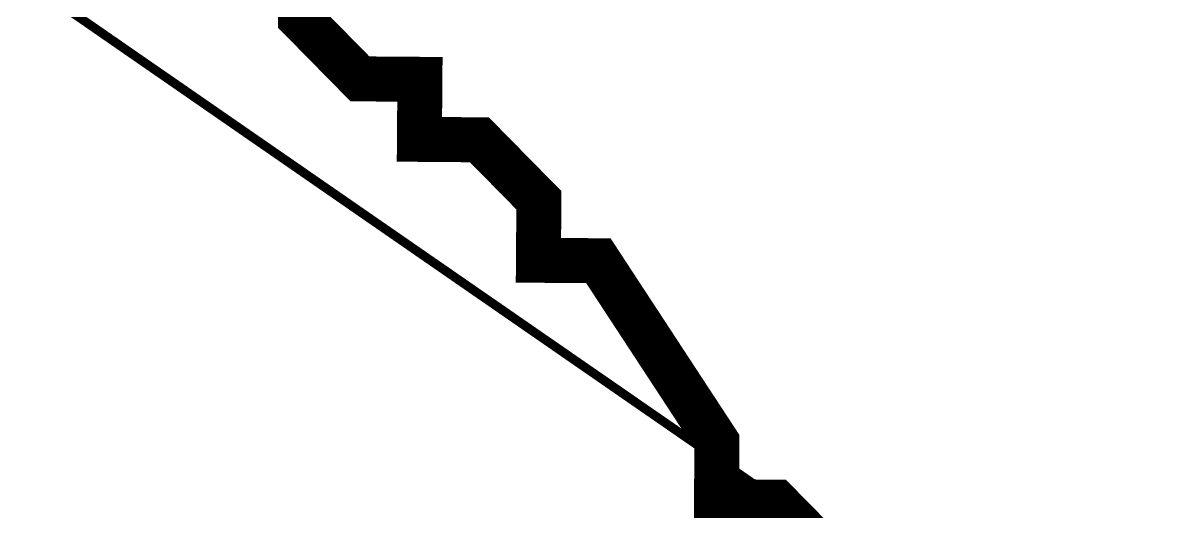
# Model space of a CAD drawing. Header units: metres. Extents: x 326467 to 340077, y 1811030 to 1824953.
# Drawn here: x 328131.4 to 328209.2, y 1813203.3 to 1813236.2 of the extents above; entities that cross this region are included whole.
import ezdxf

# ---------------------------------------------------------------- set-up
doc = ezdxf.new("R2010")
doc.units = ezdxf.units.M
doc.header["$MEASUREMENT"] = 0
doc.layers.add('HAZARDS LINE', color=1, linetype='Continuous')
doc.layers.add('SURVEY PLOT BOUNDARY', color=35, linetype='Continuous')

# ---------------------------------------------------------------- blocks, each defined once
blk = doc.blocks.new('16')
at = {"layer": 'HAZARDS LINE', "lineweight": 18, "const_width": 3.032141915622218}
blk.add_lwpolyline([(328150.1716626191, 1813240.574338997), (328150.1404634101, 1813236.53126658), (328154.1516628281, 1813232.457000155), (328158.1941456789, 1813232.425805495), (328158.1629464698, 1813228.382733079), (328162.2053450969, 1813228.351539069), (328166.2166287387, 1813224.277271993), (328166.1854295297, 1813220.234199577), (328170.2278281568, 1813220.203005567), (328178.2191120076, 1813208.011399649), (328178.1879127985, 1813203.968327233), (328182.2303114256, 1813203.937133223), (328186.2415950674, 1813199.862866147), (328186.2103958583, 1813195.819793731), (328190.2527944854, 1813195.788599721), (328190.2215952764, 1813191.745527305), (328194.2639939035, 1813191.714333295), (328202.3176761724, 1813187.60887221), (328206.3289598141, 1813183.534605134), (328210.3713584412, 1813183.503411124), (328214.3825578593, 1813179.429144698)], dxfattribs=at)
at = {"layer": 'SURVEY PLOT BOUNDARY', "lineweight": 18, "const_width": 0.6064283831244436}
blk.add_lwpolyline([(328558.4750771392, 1812715.836097438), (328546.2853143926, 1812707.843535934), (328494.1705000483, 1812764.852075137), (328482.1992159885, 1812785.161019898), (328446.3164787943, 1812850.130927246), (328346.378843055, 1812996.461475197), (328282.1367486058, 1813053.563597079), (328278.2191468148, 1813069.767080754), (328246.2540956353, 1813118.533503777), (328198.0568830821, 1813159.338559305), (328186.0543998132, 1813175.604431649), (328194.2951931126, 1813195.757405712), (328093.7647724018, 1813265.269577752), (327923.795486581, 1813242.321217832), (327757.02613717, 1813110.178793534), (327679.6271887181, 1813033.953108355), (327589.9136800334, 1812933.562487783), (327544.1365914617, 1812764.096583002), (327540.062909402, 1812760.084705245), (327551.6910863862, 1812695.301963254), (327507.0994828838, 1812679.47272672), (327361.7903482901, 1812708.897311303)], dxfattribs=at)
blk.add_lwpolyline([(328093.7647724018, 1813265.269577752), (328194.2951931126, 1813195.757405712), (328117.3018343779, 1813172.091661945), (328105.1121558549, 1813164.099099791), (328105.0497574368, 1813156.012954958), (328100.88247775, 1813139.871859953), (328108.9049608098, 1813131.723326451), (328161.0821735721, 1813082.80093208), (328165.1246564229, 1813082.769737421), (328014.2130772274, 1812910.071727398), (327895.5785419515, 1812729.038102739), (327679.6271887181, 1813033.953108355), (327757.02613717, 1813110.178793534), (327923.795486581, 1813242.321217832)], close=True, dxfattribs=at)

msp = doc.modelspace()

# ---------------------------------------------------------------- block references
msp.add_blockref('16', (0, 0))

doc.saveas('drawing.dxf')
